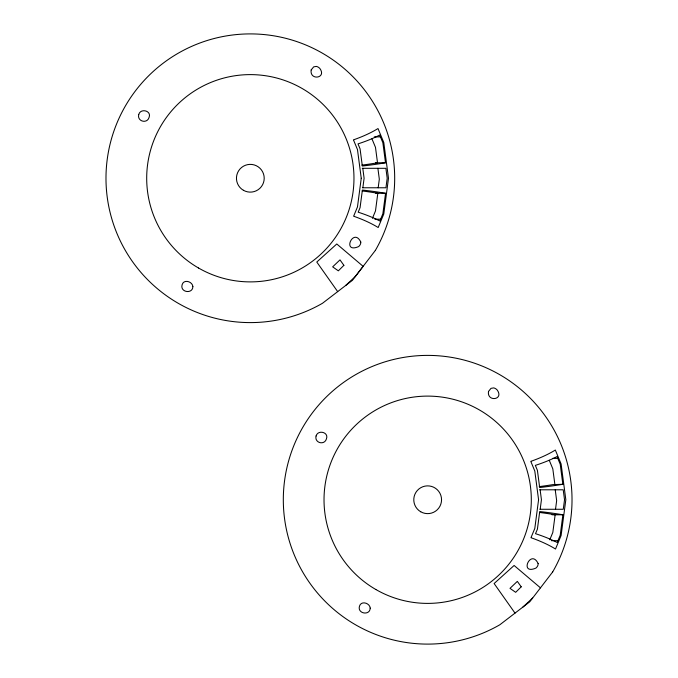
<?xml version="1.0" encoding="UTF-8"?>
<svg xmlns="http://www.w3.org/2000/svg" width="678" height="678" viewBox="0 0 678 678"><rect width="100%" height="100%" fill="white"/><g stroke="black" fill="none" stroke-linecap="round" stroke-linejoin="round"><path stroke-width="1.02" d="M362.849 187.772L364.103 178.255L362.789 168.305M378.188 187.772L379.316 179.153L377.892 168.305M385.562 193.289L382.867 213.765L379.858 221.02L378.502 220.316A152.211 49.096 0 0 0 359.73 212.697L358.187 212.197L360.069 207.654L362.391 190.043L363.984 190.221A171.093 21.298 0 0 1 384.053 193.027L385.562 193.289L375.705 193.289M540.18 509.271L541.434 499.745L540.129 489.796M555.519 509.271L556.655 500.652L555.223 489.796M562.901 514.788L560.206 535.264L557.189 542.51L555.833 541.807A152.211 49.096 0 0 0 537.061 534.188L535.518 533.696L537.408 529.154L539.722 511.543L541.324 511.72A171.093 21.298 0 0 1 561.384 514.526L562.901 514.788L551.985 514.788M372.451 218.274L375.485 210.943L377.807 193.289L375.765 192.933A152.219 18.942 0 0 0 362.171 190.959M549.782 539.773L552.816 532.442L555.146 514.788L553.095 514.433A152.219 18.942 0 0 0 539.502 512.458M355.272 276.573L363.12 266.335L336.78 243.978L316.787 262.039L337.678 291.625M345.56 285.574L355.323 276.522M522.899 607.073L532.654 598.021M385.511 162.779L383.994 163.042A171.093 21.298 0 0 1 363.933 165.847L362.332 166.034L360.069 148.846L358.009 143.872L359.543 143.38A152.211 49.096 0 0 0 378.324 135.761L379.68 135.058L382.867 142.736L385.511 162.779L375.442 162.779M562.842 484.278L561.333 484.541A171.093 21.298 0 0 1 541.264 487.346L539.663 487.524L537.408 470.346L535.34 465.371L536.883 464.879A152.211 49.096 0 0 0 555.655 457.26L557.011 456.548L560.206 464.235L562.842 484.278L552.799 484.634A152.219 18.942 0 0 1 539.213 486.609M374.248 136.888L380.443 136.888M362.289 168.305L385.884 168.305L387.197 178.255L385.943 187.772L362.577 187.772M374.917 219.189L380.621 219.189M552.612 458.379L557.774 458.379M539.62 489.796L563.215 489.796L564.528 499.745L563.274 509.271L539.917 509.271M551.307 540.688L557.96 540.688M540.468 587.843L514.11 565.477L494.118 583.538L515.017 613.124M549.265 460.286L552.816 468.854L554.85 484.278M371.934 138.787L375.485 147.363L377.51 162.779L375.468 163.135A152.219 18.942 0 0 1 361.874 165.11M360.781 242.021L360.755 242.978A4.288 2.831 -52.5 0 1 358.594 246.606C341.415 253.936 353.399 226.706 360.781 242.021M538.12 563.52L538.095 564.477A4.288 2.831 -52.5 0 1 535.925 568.096C518.746 575.436 530.738 548.197 538.12 563.52M138.736 114.497C136.897 121.489 147.202 124.15 149.101 117.37C151.762 110.599 140.49 107.955 138.736 114.497M316.067 435.996C314.236 442.988 324.533 445.641 326.44 438.861C329.093 432.089 317.829 429.454 316.067 435.996M192.874 286.616C192.789 294.32 179.755 292.455 182.128 284.701C183.721 278.87 192.51 281.455 192.874 286.616M311.177 69.936C309.456 80.885 326.898 78.284 319.931 68.597A4.382 2.797 37.5 0 0 316.321 66.41L313.677 66.859L311.177 69.936M370.205 608.107C370.086 615.912 357.145 613.81 359.467 606.2C361.052 600.369 369.841 602.945 370.205 608.107M488.507 391.435C486.753 402.224 504.229 399.961 497.262 390.096A4.382 2.797 37.5 0 0 493.652 387.901L491.008 388.35L488.507 391.435M361.247 178.255L357.467 206.959L353.636 216.214L354.145 216.392A150.279 53.748 0 0 1 376.044 226.24L378.18 227.52L383.782 214.011L388.486 178.255L383.782 142.499L378.002 128.549L375.866 129.829A150.279 53.748 0 0 1 353.975 139.685L353.458 139.863L357.467 149.541L361.247 178.255M538.578 499.745L534.798 528.459L530.967 537.705L531.484 537.883A150.279 53.748 0 0 1 553.375 547.739L555.519 549.019L561.113 535.501L565.825 499.745L561.113 463.989L555.341 450.048L553.197 451.328A150.279 53.748 0 0 1 531.306 461.184L530.789 461.354L534.798 471.04L538.578 499.745M375.349 250.428L352.407 280.328L322.508 303.261A144.355 144.355 0 0 1 108.175 203.315A144.355 144.355 0 0 1 275.395 36.095A144.355 144.355 0 0 1 375.349 250.428M552.68 571.927L529.738 601.818L499.847 624.76A144.355 144.355 0 0 1 285.506 524.814A144.355 144.355 0 0 1 452.735 357.586A144.355 144.355 0 0 1 552.68 571.927M343.882 265.327L338.339 270.836L332.661 266.852L339.992 259.877L343.882 265.327M521.221 586.817L515.67 592.326L509.992 588.351L517.331 581.377L521.221 586.817M198.518 268.005A103.632 103.632 0 0 0 353.967 178.255A103.632 103.632 0 0 0 198.518 88.496A103.632 103.632 0 0 0 198.518 268.005M243.394 190.272A13.882 13.882 0 0 0 264.208 178.255A13.882 13.882 0 0 0 243.394 166.229A13.882 13.882 0 0 0 243.394 190.272M375.849 589.504A103.632 103.632 0 0 0 531.306 499.745A103.632 103.632 0 0 0 375.849 409.995A103.632 103.632 0 0 0 375.849 589.504M420.724 511.771A13.882 13.882 0 0 0 441.548 499.745A13.882 13.882 0 0 0 420.724 487.728A13.882 13.882 0 0 0 420.724 511.771"/></g></svg>
